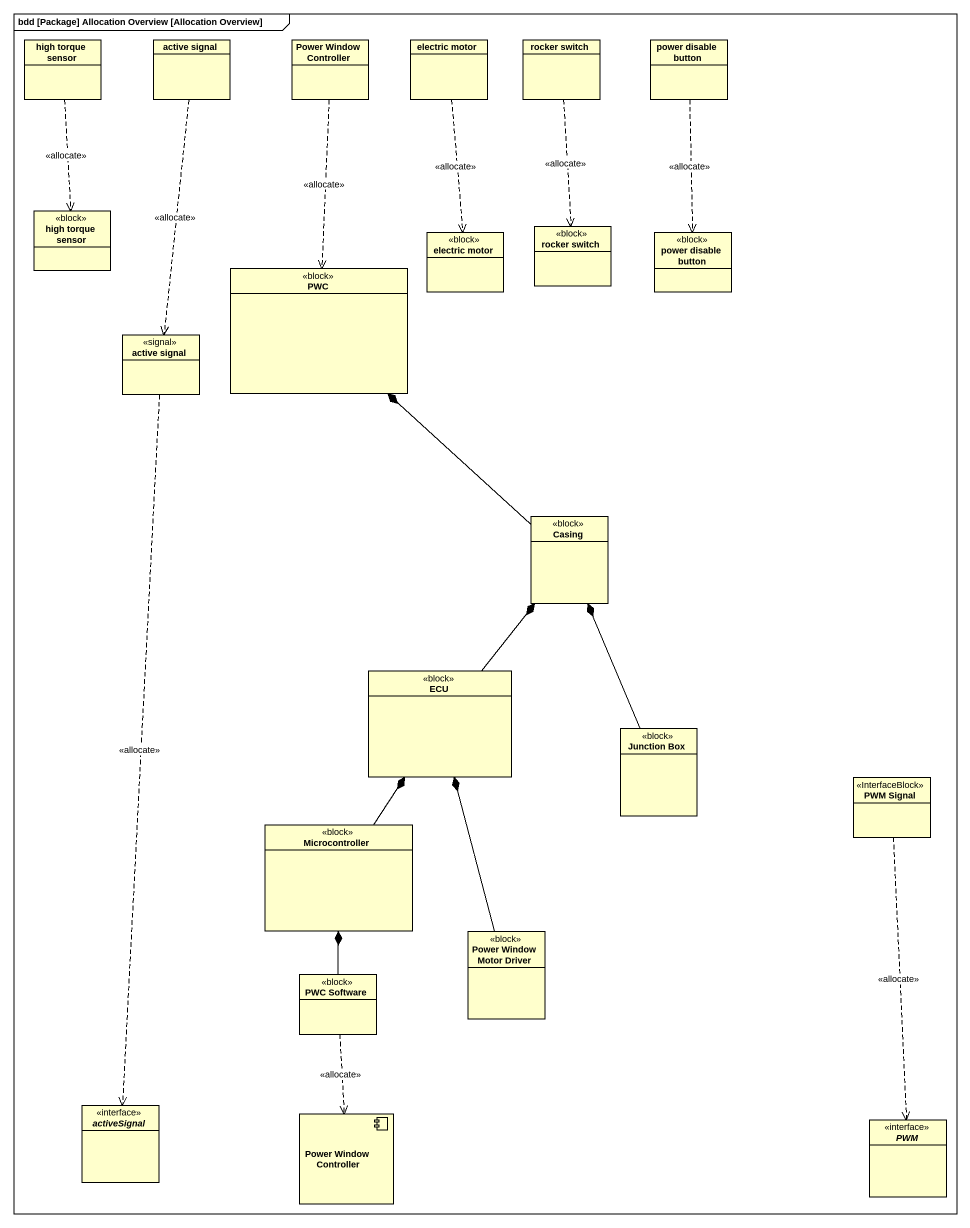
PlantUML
@startuml
mainframe bdd [Package] Allocation Overview [Allocation Overview]
allowmixing
hide circle
hide empty members
class "high torque sensor" as high_torque_sensor
class "active signal" as active_signal
class "Power Window Controller" as Power_Window_Controller
class "electric motor" as electric_motor
class "rocker switch" as rocker_switch
class "power disable button" as power_disable_button
class "high torque sensor" as high_torque_sensor_2 <<block>>
class "electric motor" as electric_motor_2 <<block>>
class "rocker switch" as rocker_switch_2 <<block>>
class "power disable button" as power_disable_button_2 <<block>>
class PWC <<block>>
class "active signal" as active_signal_2 <<signal>>
class Casing <<block>>
class ECU <<block>>
class "Junction Box" as Junction_Box <<block>>
class "PWM Signal" as PWM_Signal <<InterfaceBlock>>
class Microcontroller <<block>>
class "Power Window Motor Driver" as Power_Window_Motor_Driver <<block>>
class "PWC Software" as PWC_Software <<block>>
interface activeSignal
component "Power Window Controller" as Power_Window_Controller_2
interface PWM
high_torque_sensor ..> high_torque_sensor_2 : <<allocate>>
active_signal ..> active_signal_2 : <<allocate>>
Power_Window_Controller ..> PWC : <<allocate>>
electric_motor ..> electric_motor_2 : <<allocate>>
rocker_switch ..> rocker_switch_2 : <<allocate>>
power_disable_button ..> power_disable_button_2 : <<allocate>>
active_signal_2 ..> activeSignal : <<allocate>>
Casing -up-* PWC
ECU -up-* Casing
Junction_Box -up-* Casing
PWM_Signal ..> PWM : <<allocate>>
Microcontroller -up-* ECU
Power_Window_Motor_Driver -up-* ECU
PWC_Software -up-* Microcontroller
PWC_Software ..> Power_Window_Controller_2 : <<allocate>>
@enduml
